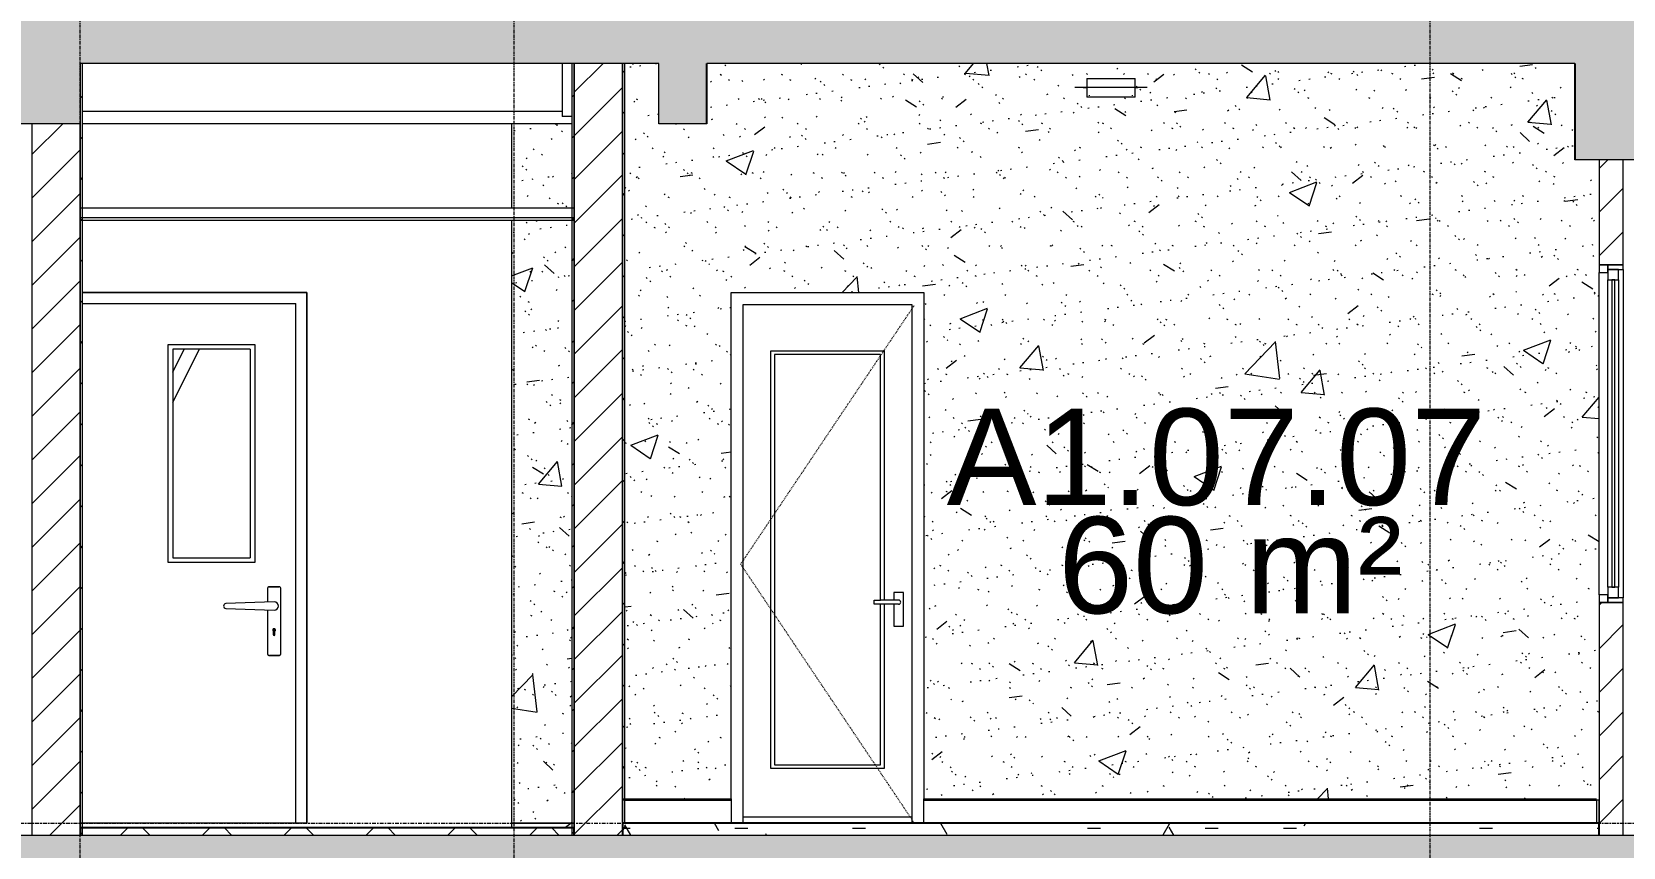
# Model space of a CAD drawing. Header units: millimetres. Extents: x 25061 to 259291, y -8723 to 35400.
# Drawn here: x 236610 to 243210, y 22500 to 25881 of the extents above; entities that cross this region are included whole.
import ezdxf

# ---------------------------------------------------------------- set-up
doc = ezdxf.new("R2010")
doc.units = ezdxf.units.MM
for name, pattern in [('Centre', [31.75, 6.35, -4.7625, 15.875, -4.7625]), ('Dash', [6.35, 3.175, -3.175]), ('Grid Line', [22.225, 12.7, -3.175, 3.175, -3.175])]:
    doc.linetypes.add(name, pattern=pattern)
for name, color, linetype, lineweight in [('0-2', 50, 'Continuous', 5), ('A-AREA-IDEN', 2, 'Continuous', 9), ('A-CLNG', 13, 'Continuous', 9), ('A-CLNG-3', 13, 'Continuous', 18), ('A-DETL-GENF-2', 7, 'Continuous', 9), ('A-DETL-GENF-HDLN-1', 7, 'Dash', 9), ('A-DETL-THIN', 151, 'Continuous', 9), ('A-DOOR', 31, 'Continuous', 9), ('A-DOOR-1', 7, 'Continuous', 9), ('A-DOOR-FRAM', 31, 'Continuous', 9), ('A-FLOR-1', 10, 'Continuous', 25), ('A-FLOR-3', 192, 'Continuous', 25), ('A-FLOR-HRAL-1', 253, 'Continuous', 9), ('A-FLOR-LEVL-2', 51, 'Centre', 9), ('A-FLOR-PATT-3', 8, 'Continuous', 9), ('A-FLOR-PATT-4', 67, 'Continuous', 9), ('A-GLAZ', 151, 'Continuous', 9), ('A-GLAZ-3', 7, 'Continuous', 9), ('A-WALL', 113, 'Continuous', 9), ('A-WALL-1', 113, 'Continuous', 18), ('A-WALL-2', 250, 'Continuous', 18), ('A-WALL-3', 7, 'Continuous', 9), ('A-WALL-PATT-1', 7, 'Continuous', 9), ('A-WALL-PATT-2', 9, 'Continuous', 9), ('A-WALL-PATT-4', 111, 'Continuous', 9), ('E-LITE-EQPM', 33, 'Continuous', 9), ('E-LITE-EQPM-1', 7, 'Continuous', 9), ('I-WALL', 2, 'Continuous', 9), ('I-WALL-1', 250, 'Continuous', 18), ('I-WALL-2', 7, 'Continuous', 9), ('I-WALL-3', 2, 'Continuous', 18), ('S-BEAM-1', 12, 'Continuous', 5), ('S-BEAM-2', 10, 'Continuous', 25), ('S-BEAM-3', 7, 'Continuous', 9), ('S-GRID-1', 1, 'Grid Line', 9)]:
    doc.layers.add(name, color=color, linetype=linetype, lineweight=lineweight)
doc.styles.add('Arial', font='arial.ttf', dxfattribs={"height": 400})
pattern_1 = [(45, (200382.47, 14125), (-84.8528, 84.8528), [])]
pattern_2 = [(50, (200382.5, 14125), (1165.978, -102.01), [121.92, -1341.12]), (355, (200382.5, 14125), (-225.554, 1222.763), [97.536, -1072.896]), (100.451, (200479.6, 14116.5), (940.433, 1120.746), [103.616, -1139.776]), (46.184, (200382.5, 14450.1), (1734.906, -269.074), [182.88, -2011.68]), (96.636, (200527, 14427.7), (1519.38, 1583.536), [155.424, -1709.665]), (351.184, (200382.5, 14450.1), (1519.39, 1583.52), [146.304, -1609.344]), (21, (200545, 14368.8), (970.332, -654.498), [121.92, -1341.12]), (326, (200545, 14368.8), (395.533, 1178.804), [97.536, -1072.896]), (71.451, (200625.9, 14314.3), (1365.87, 524.296), [103.616, -1139.776]), (37.5, (200382.47, 14125), (19.767, 541.1527), [53.645, -1006.246, 53.645, -1035.507, -1076.96]), (37.5, (200382.47, 14125), (19.767, 541.1527), [-2149.043, 53.645, -1023.315]), (7.5, (200382.5, 14125), (427.646, 641.156), [53.645, -567.334, 53.645, -981.862, -410.464]), (7.5, (200382.5, 14125), (427.646, 641.156), [-1656.486, 53.645, -356.819]), (327.5, (200019.96, 14125), (867.782, -36.665), [53.645, -352.755, 53.645, -1214.323, -1682.496]), (327.5, (200019.96, 14125), (867.782, -36.665), [-1674.368, 53.645, -1628.85]), (317.5, (199857.4, 14125), (948.028, 162.731), [53.645, -474.675, 53.645, -788.416, -1194.816]), (317.5, (199857.4, 14125), (948.028, 162.731), [-1370.38, 53.645, -1141.17])]
pattern_3 = [(37.5, (200382.47, 14125), (-5.1206, 156.61216), [5.364, -118.181, 5.364, -132.812, -132.08]), (37.5, (200382.47, 14125), (-5.1206, 156.61216), [-261.722, 5.364, -126.716]), (7.5, (200382.47, 14125), (143.847, 229.3842), [5.364, -61.285, 5.364, -105.989, -42.672]), (7.5, (200382.47, 14125), (143.847, 229.3842), [-178.003, 5.364, -37.308]), (327.5, (200282.5, 14125), (253.11758, 0.46008), [5.364, -35.276, 5.364, -140.94, -191.008]), (327.5, (200282.5, 14125), (253.11758, 0.46008), [-186.944, 5.364, -185.644]), (317.5, (200282.5, 14125), (244.3381, 71.3376), [5.364, -14.956, 5.364, -90.546, -109.728]), (317.5, (200282.5, 14125), (244.3381, 71.3376), [-116.23, 5.364, -104.364])]
pattern_4 = [(45, (200382.47, 14125), (-90.50967, 90.50967), [])]

# ---------------------------------------------------------------- blocks, each defined once
blk = doc.blocks.new('NCV_TKTC_KET CAU_rvt-2-TKCS_MẶT CẮT 2')
at = {"layer": 'S-BEAM-1'}
blk.add_hatch(color=256, dxfattribs=at).paths.add_polyline_path([(-41852.6, 25500), (-41852.6, 25500), (-41852.6, 25598.3)])
at = {"layer": 'S-BEAM-2'}
for p, q in [((-41852.6, 25500), (-41852.6, 25750)), ((-38252.6, 25750), (-38252.6, 25350))]:
    blk.add_line(p, q, dxfattribs=at)
at = {"layer": 'S-BEAM-3'}
for p, q in [((-42452.7, 25750), (-42452.7, 25530)), ((-42452.7, 25550), (-44442.6, 25550)), ((-42412.6, 25500), (-44442.6, 25500)), ((-42412.6, 25530), (-42452.7, 25530))]:
    blk.add_line(p, q, dxfattribs=at)
blk = doc.blocks.new('DOOR_CW_01 CANH MO-PANEL KINH - DIG_02-800x2200-CỬA NHÔM KÍNH-400864-TKCS_MẶT CẮT 2')
at = {"layer": 'A-DETL-GENF-HDLN-1'}
for p, q in [((-116112.6, 6673.5), (-115392.6, 7747)), ((-115392.6, 5600), (-116112.6, 6673.5))]:
    blk.add_line(p, q, dxfattribs=at)
at = {"layer": 'A-DOOR-1'}
for p, q in [((-116102.6, 5600), (-116102.6, 7750)), ((-116102.6, 7750), (-115402.6, 7750)), ((-115402.6, 7750), (-115402.6, 5600)), ((-115987.6, 7558), (-115517.6, 7558)), ((-115987.6, 5826), (-115987.6, 7558)), ((-115532.6, 7543), (-115972.6, 7543)), ((-115972.6, 7543), (-115972.6, 5841)), ((-115532.6, 6524.5), (-115532.6, 7543)), ((-115517.6, 7558), (-115517.6, 6524.5)), ((-115477.3, 6556), (-115477.3, 6524.5)), ((-115437.8, 6556), (-115477.3, 6556)), ((-115437.8, 6416), (-115437.8, 6556)), ((-115558.4, 6524.5), (-115532.6, 6524.5)), ((-115558.4, 6507.5), (-115558.4, 6524.5)), ((-115532.6, 6507.5), (-115558.4, 6507.5)), ((-115457.6, 6524.5), (-115532.6, 6524.5)), ((-115532.6, 5841), (-115532.6, 6507.5)), ((-115457.6, 6507.5), (-115532.6, 6507.5)), ((-115517.6, 6507.5), (-115517.6, 5826)), ((-115477.3, 6507.5), (-115477.3, 6416)), ((-115477.3, 6416), (-115437.8, 6416)), ((-115517.6, 5826), (-115987.6, 5826)), ((-115972.6, 5841), (-115532.6, 5841)), ((-116152.6, 5700), (-116152.6, 5695)), ((-115352.6, 5695), (-115352.6, 5700)), ((-116102.6, 5626), (-115402.6, 5626))]:
    blk.add_line(p, q, dxfattribs=at)
for start, end in [(0, 90), (270, 360)]:
    blk.add_arc((-115457.6, 6516), 8.5, start, end, dxfattribs=at)
blk = doc.blocks.new('M_Fixed - 900 x 1400-V148-TKCS_MẶT CẮT 2')
at = {"layer": 'A-GLAZ-3'}
for p, q in [((-38115.564287, 7915), (-38152.564287, 7915)), ((-38152.564287, 7915), (-38152.564287, 7883)), ((-38152.564287, 7883), (-38115.564287, 7883)), ((-38152.564287, 6547), (-38152.564287, 7883)), ((-38052.564287, 7915), (-38115.564287, 7915)), ((-38115.564287, 7915), (-38115.564287, 7896)), ((-38115.564287, 7883), (-38115.564287, 7915)), ((-38071.564287, 7896), (-38115.564287, 7896)), ((-38115.564287, 7896), (-38115.564287, 7852)), ((-38115.564287, 7896), (-38052.564287, 7896)), ((-38071.564287, 7852), (-38071.564287, 7896)), ((-38052.564287, 7896), (-38052.564287, 7915)), ((-38052.564287, 7896), (-38052.564287, 6534)), ((-38115.564287, 7852), (-38071.564287, 7852)), ((-38115.564287, 6578), (-38115.564287, 7852)), ((-38087.564287, 7852), (-38099.564287, 7852)), ((-38099.564287, 7852), (-38099.564287, 6578)), ((-38087.564287, 6578), (-38087.564287, 7852)), ((-38071.564287, 7852), (-38071.564287, 6578)), ((-38115.564287, 6547), (-38152.564287, 6547)), ((-38152.564287, 6547), (-38152.564287, 6515)), ((-38071.564287, 6578), (-38115.564287, 6578)), ((-38115.564287, 6578), (-38115.564287, 6534)), ((-38115.564287, 6515), (-38115.564287, 6547)), ((-38099.564287, 6578), (-38087.564287, 6578)), ((-38071.564287, 6534), (-38071.564287, 6578)), ((-38152.564287, 6515), (-38115.564287, 6515)), ((-38115.564287, 6534), (-38071.564287, 6534)), ((-38052.564287, 6534), (-38115.564287, 6534)), ((-38115.564287, 6534), (-38115.564287, 6515)), ((-38115.564287, 6515), (-38052.564287, 6515)), ((-38052.564287, 6515), (-38052.564287, 6534))]:
    blk.add_line(p, q, dxfattribs=at)
blk = doc.blocks.new('LIC_08-ĐÈN LED TRÒN GẮN NỔI - LIC_08 - ĐÈN LED TRÒN GẮN NỔI_ P_18W_ ÁNH SÁNG TRẮNG 6000K-V151-TKCS_MẶT CẮT 2')
at = {"layer": 'E-LITE-EQPM-1'}
for p, q in [((-114152.1, 8650), (-114202.1, 8650)), ((-114167.1, 8650), (-114154, 8650)), ((-113940.5, 8650), (-114167.1, 8650)), ((-114152.1, 8687), (-114152.1, 8610)), ((-114152.1, 8687), (-114052.1, 8687)), ((-114052.1, 8687), (-113952.1, 8687)), ((-113952.1, 8610), (-113952.1, 8687)), ((-113902.1, 8650), (-113952.1, 8650)), ((-113949.2, 8650), (-113940.5, 8650)), ((-114052.1, 8610), (-114152.1, 8610)), ((-114142.1, 8618), (-114142.1, 8615)), ((-113952.1, 8610), (-114052.1, 8610)), ((-113962.1, 8615), (-113962.1, 8618))]:
    blk.add_line(p, q, dxfattribs=at)
blk = doc.blocks.new('Railing - Railing-915960-TKCS_MẶT CẮT 2')
at = {"layer": 'A-FLOR-HRAL-1'}
for p, q in [((-40952.564287, 5600), (-40952.564287, 5695)), ((-40952.564287, 5695), (-38162.564287, 5695))]:
    blk.add_line(p, q, dxfattribs=at)
blk = doc.blocks.new('Railing - Railing-915961-TKCS_MẶT CẮT 2')
at = {"layer": 'A-FLOR-HRAL-1'}
for p, q in [((-42192.564287, 5695), (-42202.564287, 5695)), ((-42202.564287, 5695), (-42202.564287, 5600)), ((-42192.564287, 5600), (-42192.564287, 5695)), ((-42192.564287, 5695), (-41752.564287, 5695)), ((-41752.564287, 5695), (-41752.564287, 5600)), ((-38152.564287, 5695), (-38162.564287, 5695)), ((-38162.564287, 5695), (-38162.564287, 5600)), ((-38152.564287, 5600), (-38152.564287, 5695)), ((-42202.564287, 5600), (-42192.564287, 5600)), ((-38162.564287, 5600), (-38152.564287, 5600))]:
    blk.add_line(p, q, dxfattribs=at)
blk = doc.blocks.new('NCV_TKTC_TANG 6 - 8_rvt-4-TKCS_MẶT CẮT 2')
at = {"layer": 'A-FLOR-PATT-4'}
h = blk.add_hatch(dxfattribs=at)
h.set_pattern_fill('FP_36', color=256, style=0, pattern_type=2)
h.set_pattern_definition([(0, (-80880.3, 14125), (650.24, 162.56), [53.645, -434.035, 53.645, -3034.995]), (0, (-80880.3, 14125), (650.24, 162.56), [-541.325, -434.035, 53.645, -921.715, -1625.6]), (0, (-80880.3, 14125), (650.24, 162.56), [-1950.72, 53.645, -434.035, 53.645, -1084.275]), (0, (-80880.3, 14125), (650.24, 162.56), [-2492.045, -271.475, 53.645, -759.155]), (120, (-80636.46, 14206.28), (-465.9011, 481.84436), [53.645, -434.035, 53.645, -3034.995]), (120, (-80636.46, 14206.28), (-465.9011, 481.84436), [-541.325, -434.035, 53.645, -921.715, -1625.6]), (120, (-80636.46, 14206.28), (-465.9011, 481.84436), [-1950.72, 53.645, -434.035, 53.645, -1084.275]), (120, (-80636.46, 14206.28), (-465.9011, 481.84436), [-2492.045, -271.475, 53.645, -759.155]), (240, (-80555.18, 14531.4), (-184.3389, -644.40436), [53.645, -434.035, 53.645, -3034.995]), (240, (-80555.18, 14531.4), (-184.3389, -644.40436), [-541.325, -434.035, 53.645, -921.715, -1625.6]), (240, (-80555.18, 14531.4), (-184.3389, -644.40436), [-1950.72, 53.645, -434.035, 53.645, -1084.275]), (240, (-80555.18, 14531.4), (-184.3389, -644.40436), [-2492.045, -271.475, 53.645, -759.155])])
h.paths.add_polyline_path([(-38152.6, 22550), (-38152.6, 22600), (-42202.6, 22600), (-42202.6, 22550), (-38536.2, 22550)])
at = {"layer": 'A-WALL-PATT-1'}
h = blk.add_hatch(dxfattribs=at)
h.set_pattern_fill('FP_39', color=256, style=0, pattern_type=2)
h.set_pattern_definition([(45, (-80880.3, 14125), (-84.8528, 84.8528), [])])
h.paths.add_polyline_path([(-42192.6, 22700), (-42192.6, 25750), (-42202.6, 25750), (-42202.6, 22700)])
at = {"layer": 'A-WALL-PATT-2'}
h = blk.add_hatch(dxfattribs=at)
h.set_pattern_fill('FP_37', color=256, style=0, pattern_type=2)
h.set_pattern_definition([(50, (-80880.3, 14125), (1165.978, -102.01), [121.92, -1341.12]), (355, (-80880.3, 14125), (-225.554, 1222.763), [97.536, -1072.896]), (100.451, (-80783.1, 14116.5), (940.433, 1120.746), [103.616, -1139.776]), (46.184, (-80880.3, 14450.1), (1734.906, -269.074), [182.88, -2011.68]), (96.636, (-80735.7, 14427.7), (1519.38, 1583.536), [155.424, -1709.665]), (351.184, (-80880.3, 14450.1), (1519.39, 1583.52), [146.304, -1609.344]), (21, (-80717.7, 14368.8), (970.332, -654.498), [121.92, -1341.12]), (326, (-80717.7, 14368.8), (395.533, 1178.804), [97.536, -1072.896]), (71.451, (-80636.9, 14314.3), (1365.87, 524.296), [103.616, -1139.776]), (37.5, (-80880.3, 14125), (19.767, 541.1527), [53.645, -1006.246, 53.645, -1035.507, -1076.96]), (37.5, (-80880.3, 14125), (19.767, 541.1527), [-2149.043, 53.645, -1023.315]), (7.5, (-80880.3, 14125), (427.646, 641.156), [53.645, -567.334, 53.645, -981.862, -410.464]), (7.5, (-80880.3, 14125), (427.646, 641.156), [-1656.486, 53.645, -356.819]), (327.5, (-81242.8, 14125), (867.782, -36.665), [53.645, -352.755, 53.645, -1214.323, -1682.496]), (327.5, (-81242.8, 14125), (867.782, -36.665), [-1674.368, 53.645, -1628.85]), (317.5, (-81405.4, 14125), (948.028, 162.731), [53.645, -474.675, 53.645, -788.416, -1194.816]), (317.5, (-81405.4, 14125), (948.028, 162.731), [-1370.38, 53.645, -1141.17])])
h.paths.add_polyline_path([(-40921.8, 22700), (-38152.6, 22700), (-38152.6, 25350), (-38252.6, 25350), (-38252.6, 25750), (-41852.6, 25750), (-41852.6, 25500), (-42052.6, 25500), (-42052.6, 25750), (-42192.6, 25750), (-42192.6, 22700), (-41752.6, 22700), (-41752.6, 24800), (-40952.6, 24800), (-40952.6, 22700)])
h.paths.add_polyline_path([(-40090.3, 25610), (-40277.2, 25610), (-40277.2, 25687), (-40077.2, 25687), (-40077.2, 25610), (-40087.2, 25610)])
h = blk.add_hatch(dxfattribs=at)
h.set_pattern_fill('FP_38', color=256, style=0, pattern_type=2)
h.set_pattern_definition([(37.5, (-80880.3, 14125), (-5.1206, 156.61216), [5.364, -118.181, 5.364, -132.812, -132.08]), (37.5, (-80880.3, 14125), (-5.1206, 156.61216), [-261.722, 5.364, -126.716]), (7.5, (-80880.3, 14125), (143.847, 229.3842), [5.364, -61.285, 5.364, -105.989, -42.672]), (7.5, (-80880.3, 14125), (143.847, 229.3842), [-178.003, 5.364, -37.308]), (327.5, (-80980.28, 14125), (253.11758, 0.46008), [5.364, -35.276, 5.364, -140.94, -191.008]), (327.5, (-80980.28, 14125), (253.11758, 0.46008), [-186.944, 5.364, -185.644]), (317.5, (-80980.28, 14125), (244.3381, 71.3376), [5.364, -14.956, 5.364, -90.546, -109.728]), (317.5, (-80980.28, 14125), (244.3381, 71.3376), [-116.23, 5.364, -104.364])])
h.paths.add_polyline_path([(-40921.8, 22700), (-38152.6, 22700), (-38152.6, 25350), (-38252.6, 25350), (-38252.6, 25750), (-41852.6, 25750), (-41852.6, 25500), (-42052.6, 25500), (-42052.6, 25750), (-42192.6, 25750), (-42192.6, 22700), (-41752.6, 22700), (-41752.6, 24800), (-40952.6, 24800), (-40952.6, 22700)])
h.paths.add_polyline_path([(-40090.3, 25610), (-40277.2, 25610), (-40277.2, 25687), (-40077.2, 25687), (-40077.2, 25610), (-40087.2, 25610)])
h = blk.add_hatch(dxfattribs=at)
h.set_pattern_fill('FP_34', color=256, style=0, pattern_type=2)
h.set_pattern_definition([(45, (-80880.3, 14125), (-90.50967, 90.50967), [])])
h.paths.add_polyline_path([(-38152.6, 22550), (-38052.6, 22550), (-38052.6, 23515), (-38152.6, 23515), (-38152.6, 22700)])
h.paths.add_polyline_path([(-38152.6, 24915), (-38052.6, 24915), (-38052.6, 25350), (-38152.6, 25350), (-38152.6, 25289.8)])
at = {"layer": 'A-FLOR-1'}
for p, q in [((-38152.6, 22600), (-42202.6, 22600)), ((-42202.6, 22600), (-42202.6, 22550)), ((-38152.6, 22550), (-38152.6, 22600))]:
    blk.add_line(p, q, dxfattribs=at)
at = {"layer": 'A-WALL-2'}
for p, q in [((-38152.6, 24915), (-38052.6, 24915)), ((-38052.6, 23515), (-38152.6, 23515)), ((-38152.6, 22700), (-38152.6, 22550)), ((-38052.6, 22550), (-38052.6, 22650))]:
    blk.add_line(p, q, dxfattribs=at)
at = {"layer": 'A-WALL-3'}
for p, q in [((-38152.6, 25350), (-38152.6, 24915)), ((-38052.6, 24915), (-38052.6, 25350)), ((-38152.6, 23515), (-38152.6, 22700)), ((-38052.6, 22650), (-38052.6, 23515))]:
    blk.add_line(p, q, dxfattribs=at)
at = {"layer": 'I-WALL-1'}
for p, q in [((-42202.6, 25750), (-42202.6, 22700)), ((-42192.6, 22700), (-42192.6, 25750)), ((-42202.6, 22700), (-42192.6, 22700))]:
    blk.add_line(p, q, dxfattribs=at)
at = {"layer": 'I-WALL-2'}
for p, q in [((-41752.6, 22700), (-41752.6, 24800)), ((-41752.6, 24800), (-40952.6, 24800)), ((-40952.6, 24800), (-40952.6, 22700)), ((-42192.6, 22700), (-41752.6, 22700)), ((-40952.6, 22700), (-38162.6, 22700))]:
    blk.add_line(p, q, dxfattribs=at)
at = {"layer": ''}
for name in ['Railing - Railing-915961-TKCS_MẶT CẮT 2', 'Railing - Railing-915960-TKCS_MẶT CẮT 2']:
    blk.add_blockref(name, (0, 17000), dxfattribs=at)
at = {"layer": 'A-DOOR'}
blk.add_blockref('DOOR_CW_01 CANH MO-PANEL KINH - DIG_02-800x2200-CỬA NHÔM KÍNH-400864-TKCS_MẶT CẮT 2', (74400, 17000), dxfattribs=at)
at = {"layer": 'A-GLAZ'}
blk.add_blockref('M_Fixed - 900 x 1400-V148-TKCS_MẶT CẮT 2', (0, 17000), dxfattribs=at)
at = {"layer": 'E-LITE-EQPM'}
blk.add_blockref('LIC_08-ĐÈN LED TRÒN GẮN NỔI - LIC_08 - ĐÈN LED TRÒN GẮN NỔI_ P_18W_ ÁNH SÁNG TRẮNG 6000K-V151-TKCS_MẶT CẮT 2', (73874.9, 17000), dxfattribs=at)
blk = doc.blocks.new('FD_04 - FD_04-900x2200mm-V380-TKCS_MẶT CẮT 2')
at = {"layer": 'A-DOOR'}
h = blk.add_hatch(dxfattribs=at)
h.set_pattern_fill('FP_35', color=256, style=0, pattern_type=2)
h.set_pattern_definition([(63.435, (-78970.7, 14236.3), (-0.002, 1625.6), [567.96, -3066.99]), (63.435, (-80596.3, 14236.3), (-0.002, 1625.6), [567.96, -3066.99]), (63.435, (-78192.5, 14550.35), (-0.002, 1625.6), [567.96, -3066.99]), (63.435, (-79818.1, 14550.35), (-0.002, 1625.6), [567.96, -3066.99]), (63.435, (-78310.3, 14439.5), (-0.002, 1625.6), [567.96, -3066.99]), (63.435, (-79935.9, 14439.5), (-0.002, 1625.6), [567.96, -3066.99]), (63.435, (-78430.35, 15074.4), (-0.002, 1625.6), [276.055, -3358.896]), (63.435, (-80055.95, 15074.4), (-0.002, 1625.6), [276.055, -3358.896]), (63.435, (-78508.9, 14976.15), (-0.002, 1625.6), [567.96, -3066.99]), (63.435, (-80134.5, 14976.15), (-0.002, 1625.6), [567.96, -3066.99]), (63.435, (-78495, 15046.7), (-0.002, 1625.6), [567.96, -3066.99]), (63.435, (-80120.6, 15046.7), (-0.002, 1625.6), [567.96, -3066.99]), (63.435, (-79150.9, 14737.2), (-0.002, 1625.6), [567.96, -3066.99]), (63.435, (-80776.5, 14737.2), (-0.002, 1625.6), [567.96, -3066.99]), (63.435, (-79137, 14820.35), (-0.002, 1625.6), [567.96, -3066.99]), (63.435, (-80762.6, 14820.35), (-0.002, 1625.6), [567.96, -3066.99]), (63.435, (-79133.3, 14880.3), (-0.002, 1625.6), [567.96, -3066.99]), (63.435, (-80758.9, 14880.3), (-0.002, 1625.6), [567.96, -3066.99])])
h.paths.add_polyline_path([(-44067.6, 23700), (-43747.6, 23700), (-43747.6, 24565), (-44067.6, 24565), (-44067.6, 24020)])
for p, q in [((-44087.6, 24585), (-43727.6, 24585)), ((-44087.6, 23680), (-44087.6, 24585)), ((-44067.6, 24565), (-44067.6, 23700)), ((-43747.6, 24565), (-44067.6, 24565)), ((-43747.6, 24565), (-43747.6, 23700)), ((-43727.6, 24585), (-43727.6, 23680)), ((-44067.6, 23700), (-43747.6, 23700)), ((-43727.6, 23680), (-44087.6, 23680)), ((-43675.1, 23572.5), (-43675.1, 23516.5)), ((-43627.6, 23580), (-43667.6, 23580)), ((-43667.6, 23580), (-43627.6, 23580)), ((-43620.1, 23302.5), (-43620.1, 23572.5)), ((-43647.6, 23517.5), (-43847.9, 23510)), ((-43847.9, 23490), (-43647.6, 23482.5)), ((-43675.1, 23483.5), (-43675.1, 23302.5)), ((-43651.1, 23395.1), (-43651.1, 23381.2)), ((-43648.3, 23397), (-43648.3, 23403)), ((-43646.9, 23403), (-43646.9, 23397)), ((-43644.1, 23381.2), (-43644.1, 23395.1)), ((-43667.5, 23295), (-43627.6, 23295)), ((-43627.6, 23295), (-43667.5, 23295))]:
    blk.add_line(p, q, dxfattribs=at)
at = {"layer": 'A-DOOR', "flags": 128}
for points in [[(-43667.6, 23580), (-43667.9, 23580), (-43668.2, 23580), (-43668.5, 23579.9), (-43668.8, 23579.9), (-43669.1, 23579.9), (-43669.3, 23579.8), (-43669.6, 23579.7), (-43669.9, 23579.6), (-43670.2, 23579.5), (-43670.5, 23579.4), (-43670.8, 23579.3), (-43671, 23579.2), (-43671.3, 23579), (-43671.5, 23578.9), (-43671.8, 23578.7), (-43672, 23578.5), (-43672.3, 23578.3), (-43672.5, 23578.1), (-43672.7, 23577.9), (-43672.9, 23577.7), (-43673.1, 23577.5), (-43673.3, 23577.3), (-43673.5, 23577), (-43673.7, 23576.8), (-43673.9, 23576.6), (-43674, 23576.3), (-43674.2, 23576), (-43674.3, 23575.8), (-43674.4, 23575.5), (-43674.6, 23575.2), (-43674.7, 23574.9), (-43674.7, 23574.7), (-43674.8, 23574.4), (-43674.9, 23574.1), (-43675, 23573.8), (-43675, 23573.5), (-43675, 23573.2), (-43675.1, 23572.9), (-43675.1, 23572.6), (-43675.1, 23572.5)], [(-43620.1, 23572.5), (-43620.1, 23572.8), (-43620.1, 23573.1), (-43620.1, 23573.4), (-43620.2, 23573.7), (-43620.2, 23574), (-43620.3, 23574.3), (-43620.4, 23574.6), (-43620.4, 23574.9), (-43620.5, 23575.1), (-43620.7, 23575.4), (-43620.8, 23575.7), (-43620.9, 23576), (-43621.1, 23576.2), (-43621.2, 23576.5), (-43621.4, 23576.7), (-43621.5, 23577), (-43621.7, 23577.2), (-43621.9, 23577.4), (-43622.1, 23577.7), (-43622.3, 23577.9), (-43622.6, 23578.1), (-43622.8, 23578.3), (-43623, 23578.5), (-43623.3, 23578.6), (-43623.5, 23578.8), (-43623.8, 23579), (-43624, 23579.1), (-43624.3, 23579.3), (-43624.6, 23579.4), (-43624.8, 23579.5), (-43625.1, 23579.6), (-43625.4, 23579.7), (-43625.7, 23579.8), (-43626, 23579.8), (-43626.3, 23579.9), (-43626.6, 23579.9), (-43626.9, 23580), (-43627.2, 23580), (-43627.5, 23580), (-43627.6, 23580)], [(-43675.1, 23302.5), (-43675.1, 23302.2), (-43675, 23301.9), (-43675, 23301.6), (-43675, 23301.3), (-43674.9, 23301), (-43674.8, 23300.7), (-43674.8, 23300.4), (-43674.7, 23300.2), (-43674.6, 23299.9), (-43674.5, 23299.6), (-43674.3, 23299.3), (-43674.2, 23299), (-43674.1, 23298.8), (-43673.9, 23298.5), (-43673.8, 23298.3), (-43673.6, 23298), (-43673.4, 23297.8), (-43673.2, 23297.6), (-43673, 23297.3), (-43672.8, 23297.1), (-43672.6, 23296.9), (-43672.3, 23296.7), (-43672.1, 23296.5), (-43671.9, 23296.4), (-43671.6, 23296.2), (-43671.4, 23296), (-43671.1, 23295.9), (-43670.8, 23295.8), (-43670.5, 23295.6), (-43670.3, 23295.5), (-43670, 23295.4), (-43669.7, 23295.3), (-43669.4, 23295.2), (-43669.1, 23295.2), (-43668.8, 23295.1), (-43668.5, 23295.1), (-43668.2, 23295), (-43667.9, 23295), (-43667.6, 23295), (-43667.5, 23295)], [(-43627.6, 23295), (-43627.3, 23295), (-43627, 23295), (-43626.7, 23295.1), (-43626.4, 23295.1), (-43626.1, 23295.1), (-43625.8, 23295.2), (-43625.5, 23295.3), (-43625.2, 23295.4), (-43624.9, 23295.5), (-43624.6, 23295.6), (-43624.4, 23295.7), (-43624.1, 23295.8), (-43623.8, 23296), (-43623.6, 23296.1), (-43623.3, 23296.3), (-43623.1, 23296.5), (-43622.8, 23296.7), (-43622.6, 23296.9), (-43622.4, 23297.1), (-43622.2, 23297.3), (-43622, 23297.5), (-43621.8, 23297.7), (-43621.6, 23298), (-43621.4, 23298.2), (-43621.3, 23298.4), (-43621.1, 23298.7), (-43620.9, 23299), (-43620.8, 23299.2), (-43620.7, 23299.5), (-43620.6, 23299.8), (-43620.5, 23300.1), (-43620.4, 23300.3), (-43620.3, 23300.6), (-43620.2, 23300.9), (-43620.2, 23301.2), (-43620.1, 23301.5), (-43620.1, 23301.8), (-43620.1, 23302.1), (-43620.1, 23302.4), (-43620.1, 23302.5)]]:
    blk.add_lwpolyline(points, dxfattribs=at)
at = {"layer": 'A-DOOR'}
for centre, radius, start, end in [((-43667.6, 23572.5), 7.5, 150, 180), ((-43667.6, 23572.5), 7.5, 90, 120), ((-43627.6, 23572.5), 7.5, 60, 90), ((-43627.6, 23572.5), 7.5, 0, 30), ((-43847.6, 23500), 10, 92.14558, 180), ((-43847.6, 23500), 10, 180, 267.85442), ((-43647.6, 23500), 17.5, 0, 90), ((-43647.6, 23500), 17.5, 270, 0), ((-43647.6, 23400), 6, 305.68533, 234.31467), ((-43647.6, 23381.2), 3.5, 180, 0), ((-43647.6, 23403), 0.7, 0, 180), ((-43647.6, 23403), 0.7, 0, 180), ((-43647.6, 23397), 0.7, 180, 0), ((-43647.6, 23397), 0.7, 180, 0), ((-43667.5, 23302.5), 7.52, 180, 210), ((-43627.6, 23302.5), 7.5, 330, 0), ((-43667.5, 23302.5), 7.52, 240, 270), ((-43627.6, 23302.5), 7.5, 270, 300)]:
    blk.add_arc(centre, radius, start, end, dxfattribs=at)
at = {"layer": 'A-DOOR-FRAM'}
for p, q in [((-43512.6, 24800), (-44442.6, 24800)), ((-44442.6, 24755), (-43557.6, 24755)), ((-43557.6, 22600), (-43557.6, 24755)), ((-43512.6, 22600), (-43512.6, 24800)), ((-43512.6, 22600), (-43557.6, 22600))]:
    blk.add_line(p, q, dxfattribs=at)

msp = doc.modelspace()

# ---------------------------------------------------------------- hatches: boundary and pattern name
at = {"layer": 'A-DETL-GENF-2'}
h = msp.add_hatch(color=256, dxfattribs=at)
h.paths.add_polyline_path([(154310.3, 25350), (154310.3, 25950), (154010.3, 25950), (154010.3, 25350)])
h.paths.add_polyline_path([(247310.3, 25350), (247610.2, 25350), (247610.2, 25950), (247310.3, 25950)])
h.paths.add_polyline_path([(227810.3, 25350), (228110.3, 25350), (228110.3, 25730), (232109.9, 25730), (232109.9, 25550), (232309.9, 25550), (232309.9, 25750), (236210.2, 25750), (236210.2, 25500), (236810.2, 25500), (236810.2, 25750), (239210.2, 25750), (239210.2, 25500), (239410.1, 25500), (239410.1, 25750), (243010.3, 25750), (243010.3, 25350), (243310.2, 25350), (243310.2, 25730), (244910.2, 25730), (244910.2, 25500), (245110.2, 25500), (245110.2, 26100), (244910.2, 26100), (244910.2, 25950), (227810.3, 25950), (227810.3, 25906.7)])
h.paths.add_polyline_path([(173810.3, 25350), (173810.3, 26100), (173610.3, 26100), (173610.3, 25950), (156710.2, 25950), (156710.2, 26100), (156510.2, 26100), (156510.2, 25500), (156710.2, 25500), (156710.2, 25730), (158310.3, 25730), (158310.3, 25350), (158610.3, 25350), (158610.3, 25750), (162210.3, 25750), (162210.3, 25500), (162410.2, 25500), (162410.2, 25750), (164810.2, 25750), (164810.2, 25500), (165410.3, 25500), (165410.3, 25750), (169310.6, 25750), (169310.6, 25550), (169510.6, 25550), (169510.6, 25730), (173510.3, 25730), (173510.3, 25350), (173543, 25350)])
h = msp.add_hatch(color=256, dxfattribs=at)
h.paths.add_polyline_path([(154310.3, 21950), (154310.3, 22550), (154010.3, 22550), (154010.3, 21950)])
h.paths.add_polyline_path([(247310.3, 21950), (247610.2, 21950), (247610.2, 22550), (247310.3, 22550)])
h.paths.add_polyline_path([(243310.2, 21950), (243310.2, 22330), (244910.2, 22330), (244910.2, 22100), (245110.2, 22100), (245110.2, 22700), (244910.2, 22700), (244910.2, 22550), (227810.3, 22550), (227810.3, 21950), (228110.3, 21950), (228110.3, 22330), (232109.9, 22330), (232109.9, 22150), (232309.9, 22150), (232309.9, 22350), (236210.2, 22350), (236210.2, 22100), (236810.2, 22100), (236810.2, 22350), (239210.2, 22350), (239210.2, 22100), (239410.1, 22100), (239410.1, 22350), (243010.3, 22350), (243010.3, 21950)])
h.paths.add_polyline_path([(173510.3, 21950), (173810.3, 21950), (173810.3, 22700), (173610.3, 22700), (173610.3, 22550), (156710.2, 22550), (156710.2, 22700), (156510.2, 22700), (156510.2, 22100), (156710.2, 22100), (156710.2, 22330), (158310.3, 22330), (158310.3, 21950), (158610.3, 21950), (158610.3, 22350), (162210.3, 22350), (162210.3, 22100), (162410.2, 22100), (162410.2, 22350), (164810.2, 22350), (164810.2, 22100), (165410.3, 22100), (165410.3, 22350), (169310.6, 22350), (169310.6, 22150), (169510.6, 22150), (169510.6, 22330), (173510.3, 22330)])
at = {"layer": 'A-FLOR-PATT-3'}
h = msp.add_hatch(dxfattribs=at)
h.set_pattern_fill('FP_40', color=256, style=0, pattern_type=2)
h.set_pattern_definition([(45, (200382.47, 14125), (-169.7056, 169.7056), []), (135, (200382.47, 14125), (-169.7056, -169.7056), [])])
h.paths.add_polyline_path([(237160.1, 22550), (238860.1, 22550), (238860.1, 22580), (236810.1, 22580), (236810.1, 22550)])
h.paths.add_polyline_path([(163580.3, 22550), (164810.2, 22550), (164810.2, 22580), (162760.3, 22580), (162760.3, 22550), (163205.2, 22550)])
at = {"layer": 'A-WALL-PATT-4'}
h = msp.add_hatch(dxfattribs=at)
h.set_pattern_fill('FP_39', color=256, style=0, pattern_type=2)
h.set_pattern_definition(pattern_1)
h.paths.add_polyline_path([(236820.1, 22600), (236820.1, 25750), (236810.2, 25750), (236810.1, 22600)])
h.paths.add_polyline_path([(236820.1, 25950), (236820.1, 26000), (236810.1, 26000), (236810.1, 25950), (236817.6, 25950)])
h = msp.add_hatch(dxfattribs=at)
h.set_pattern_fill('FP_37', color=256, style=0, pattern_type=2)
h.set_pattern_definition(pattern_2)
h.paths.add_polyline_path([(238750.5, 22600), (238850.1, 22600), (238850.1, 25100), (238600.2, 25100), (238600.2, 22600)])
h.paths.add_polyline_path([(238860.1, 22600), (238860.2, 22600), (238860.1, 22700)])
h.paths.add_polyline_path([(239060.2, 22695), (239510.1, 22695), (239510.1, 22700), (239060.2, 22700)])
h.paths.add_polyline_path([(240500.1, 22695), (241060.2, 22695), (241060.2, 22700), (240500.1, 22700)])
h.paths.add_polyline_path([(238750.5, 25150), (238850.1, 25150), (238850.1, 25500), (238600.2, 25500), (238600.2, 25150)])
h.paths.add_polyline_path([(238860.1, 25150), (238860.2, 25150), (238860.1, 25289.8)])
h.paths.add_polyline_path([(238750.5, 25980), (238850.1, 25980), (238850.1, 26000), (238600.2, 26000), (238600.2, 25980), (238615.4, 25980)])
h.paths.add_polyline_path([(238860.1, 25980), (238860.2, 25980), (238860.1, 26000)])
h = msp.add_hatch(dxfattribs=at)
h.set_pattern_fill('FP_38', color=256, style=0, pattern_type=2)
h.set_pattern_definition(pattern_3)
h.paths.add_polyline_path([(238750.5, 22600), (238850.1, 22600), (238850.1, 25100), (238600.2, 25100), (238600.2, 22600)])
h.paths.add_polyline_path([(238860.1, 22600), (238860.2, 22600), (238860.1, 22700)])
h.paths.add_polyline_path([(239060.2, 22695), (239510.1, 22695), (239510.1, 22700), (239060.2, 22700)])
h.paths.add_polyline_path([(240500.1, 22695), (241060.2, 22695), (241060.2, 22700), (240500.1, 22700)])
h.paths.add_polyline_path([(238750.5, 25150), (238850.1, 25150), (238850.1, 25500), (238600.2, 25500), (238600.2, 25150)])
h.paths.add_polyline_path([(238860.1, 25150), (238860.2, 25150), (238860.1, 25289.8)])
h.paths.add_polyline_path([(238750.5, 25980), (238850.1, 25980), (238850.1, 26000), (238600.2, 26000), (238600.2, 25980), (238615.4, 25980)])
h.paths.add_polyline_path([(238860.1, 25980), (238860.2, 25980), (238860.1, 26000)])
h = msp.add_hatch(dxfattribs=at)
h.set_pattern_fill('FP_39', color=256, style=0, pattern_type=2)
h.set_pattern_definition(pattern_1)
h.paths.add_polyline_path([(238860.1, 22600), (238860.1, 25750), (238850.1, 25750), (238850.1, 22600)])
h.paths.add_polyline_path([(238850.1, 25950), (238860.1, 25950), (238860.1, 26000), (238850.1, 26000)])
h = msp.add_hatch(dxfattribs=at)
h.set_pattern_fill('FP_34', color=256, style=0, pattern_type=2)
h.set_pattern_definition(pattern_4)
h.paths.add_polyline_path([(239060.2, 22550), (239060.2, 25750), (238860.2, 25750), (238860.2, 22550)])
h = msp.add_hatch(dxfattribs=at)
h.set_pattern_fill('FP_34', color=256, style=0, pattern_type=2)
h.set_pattern_definition(pattern_4)
h.paths.add_polyline_path([(236810.2, 22550), (236810.2, 25500), (236610.2, 25500), (236610.2, 22550), (236762.5, 22550)])
h = msp.add_hatch(dxfattribs=at)
h.set_pattern_fill('FP_39', color=256, style=0, pattern_type=2)
h.set_pattern_definition(pattern_1)
h.paths.add_polyline_path([(236820.1, 19200), (236820.1, 22350), (236810.2, 22350), (236810.1, 19200)])
h.paths.add_polyline_path([(236820.1, 22550), (236820.1, 22600), (236810.1, 22600), (236810.1, 22550), (236817.6, 22550)])
h = msp.add_hatch(dxfattribs=at)
h.set_pattern_fill('FP_37', color=256, style=0, pattern_type=2)
h.set_pattern_definition(pattern_2)
h.paths.add_polyline_path([(238750.5, 19200), (238850.1, 19200), (238850.1, 21700), (238600.2, 21700), (238600.2, 19200)])
h.paths.add_polyline_path([(241026.5, 19295), (241060.2, 19295), (241060.2, 19300), (240500.1, 19300), (240500.1, 19295)])
h.paths.add_polyline_path([(239510.1, 19295), (239510.1, 19300), (239060.2, 19300), (239060.2, 19295), (239148.1, 19295)])
h.paths.add_polyline_path([(238750.5, 21750), (238850.1, 21750), (238850.1, 22100), (238710.2, 22100), (238710.2, 22080), (238600.2, 22080), (238600.2, 21750), (238710.2, 21750)])
h.paths.add_polyline_path([(238600.2, 22580), (238850.1, 22580), (238850.1, 22600), (238600.2, 22600)])
h.paths.add_polyline_path([(238860.1, 22580), (238860.2, 22580), (238860.1, 22600)])
h = msp.add_hatch(dxfattribs=at)
h.set_pattern_fill('FP_38', color=256, style=0, pattern_type=2)
h.set_pattern_definition(pattern_3)
h.paths.add_polyline_path([(238750.5, 19200), (238850.1, 19200), (238850.1, 21700), (238600.2, 21700), (238600.2, 19200)])
h.paths.add_polyline_path([(241026.5, 19295), (241060.2, 19295), (241060.2, 19300), (240500.1, 19300), (240500.1, 19295)])
h.paths.add_polyline_path([(239510.1, 19295), (239510.1, 19300), (239060.2, 19300), (239060.2, 19295), (239148.1, 19295)])
h.paths.add_polyline_path([(238750.5, 21750), (238850.1, 21750), (238850.1, 22100), (238710.2, 22100), (238710.2, 22080), (238600.2, 22080), (238600.2, 21750), (238710.2, 21750)])
h.paths.add_polyline_path([(238600.2, 22580), (238850.1, 22580), (238850.1, 22600), (238600.2, 22600)])
h.paths.add_polyline_path([(238860.1, 22580), (238860.2, 22580), (238860.1, 22600)])
h = msp.add_hatch(dxfattribs=at)
h.set_pattern_fill('FP_39', color=256, style=0, pattern_type=2)
h.set_pattern_definition(pattern_1)
h.paths.add_polyline_path([(238860.1, 19200), (238860.1, 22350), (238850.1, 22350), (238850.1, 19200)])
h.paths.add_polyline_path([(238850.1, 22550), (238860.1, 22550), (238860.1, 22600), (238850.1, 22600)])

# ---------------------------------------------------------------- linework, layer by layer
at = {"layer": 'A-CLNG'}
msp.add_line((238860.1, 25110), (236810.2, 25110), dxfattribs=at)
at = {"layer": 'A-CLNG-3'}
for p, q in [((238860.1, 25150), (236810.2, 25150)), ((236810.2, 25150), (236810.2, 25100)), ((238860.1, 25100), (238860.1, 25150)), ((236810.2, 25100), (238860.1, 25100))]:
    msp.add_line(p, q, dxfattribs=at)
at = {"layer": 'A-DETL-THIN'}
for p, q in [((239210.2, 25750), (236810.2, 25750)), ((236810.2, 25750), (236810.2, 25500)), ((239210.2, 25500), (239210.2, 25750)), ((243010.3, 25750), (239410.1, 25750)), ((239410.1, 25750), (239410.1, 25500)), ((243010.3, 25350), (243010.3, 25750)), ((236810.2, 25500), (236210.2, 25500)), ((239410.1, 25500), (239210.2, 25500)), ((243310.2, 25350), (243010.3, 25350)), ((227810.3, 22550), (244910.2, 22550))]:
    msp.add_line(p, q, dxfattribs=at)
at = {"layer": 'A-FLOR-3'}
for p, q in [((238860.1, 22580), (236810.1, 22580)), ((236810.1, 22580), (236810.1, 22550)), ((238860.1, 22550), (238860.1, 22580))]:
    msp.add_line(p, q, dxfattribs=at)
at = {"layer": 'A-FLOR-LEVL-2'}
msp.add_line((147110.2, 22600), (255566.7, 22600), dxfattribs=at)
at = {"layer": 'A-WALL'}
for p, q in [((236810.1, 25500), (236810.1, 22600)), ((236810.2, 22600), (236810.2, 25500)), ((236820.1, 24800), (237750.2, 24800)), ((237750.2, 24800), (237750.2, 22600)), ((237750.2, 22600), (236820.1, 22600))]:
    msp.add_line(p, q, dxfattribs=at)
at = {"layer": 'A-WALL-1'}
for p, q in [((238860.2, 25750), (238860.2, 22550)), ((239060.2, 22550), (239060.2, 25750)), ((236610.2, 25500), (236610.2, 22550)), ((236810.2, 22550), (236810.2, 22600))]:
    msp.add_line(p, q, dxfattribs=at)
at = {"layer": 'I-WALL'}
for p, q in [((238600.2, 25500), (238600.2, 25150)), ((238600.2, 25100), (238600.2, 22600)), ((239510.1, 22695), (239510.1, 22700)), ((240500.1, 22700), (240500.1, 22695)), ((238850.1, 22600), (238600.2, 22600)), ((238600.2, 22600), (238600.2, 22580)), ((238600.2, 22600), (238850.1, 22600))]:
    msp.add_line(p, q, dxfattribs=at)
at = {"layer": 'I-WALL-3'}
for p, q in [((236820.1, 22600), (236820.1, 25750.2)), ((238850.1, 25750), (238850.1, 22600)), ((238860.1, 22600), (238860.1, 25750)), ((236820.1, 22600), (236810.1, 22600)), ((236810.1, 22600), (236810.1, 22580)), ((236810.1, 22600), (236820.1, 22600)), ((236820.1, 22550), (236820.1, 22600)), ((238850.1, 22600), (238850.1, 22550)), ((238860.1, 22600), (238850.1, 22600)), ((238850.1, 22600), (238860.1, 22600)), ((238860.1, 22580), (238860.1, 22600))]:
    msp.add_line(p, q, dxfattribs=at)
at = {"layer": 'S-GRID-1'}
for p, q in [((236810.2, -3283.1), (236810.2, 30285.9)), ((238610.2, -3283.1), (238610.2, 30285.9)), ((242410.2, -3283.1), (242410.2, 30285.9))]:
    msp.add_line(p, q, dxfattribs=at)

# ---------------------------------------------------------------- block references
at = {"layer": '0-2'}
for name in ['NCV_TKTC_KET CAU_rvt-2-TKCS_MẶT CẮT 2', 'NCV_TKTC_TANG 6 - 8_rvt-4-TKCS_MẶT CẮT 2']:
    msp.add_blockref(name, (281262.8, 0), dxfattribs=at)
at = {"layer": 'A-DOOR'}
msp.add_blockref('FD_04 - FD_04-900x2200mm-V380-TKCS_MẶT CẮT 2', (281262.8, 0), dxfattribs=at)

# ---------------------------------------------------------------- texts
at = {"layer": 'A-AREA-IDEN', "char_height": 400, "line_spacing_factor": 0.936439, "style": 'Arial'}
for s, insert, width, attachment_point in [('\\pt8,16,24,32,40,48,56,64,72,80,88,96,104,112,120,128,136,144,152,160,168,176,184,192,200,208,216,224,232,240,248,256;A1.07.07', (241522.9, 23912.9), 2233.6, 8), ('\\pt8,16,24,32,40,48,56,64,72,80,88,96,104,112,120,128,136,144,152,160,168,176,184,192,200,208,216,224,232,240,248,256;60 m²', (241580.9, 23667), 1449.6, 5)]:
    msp.add_mtext(s, dxfattribs=dict(at, insert=insert, width=width, attachment_point=attachment_point))

doc.saveas('drawing.dxf')
